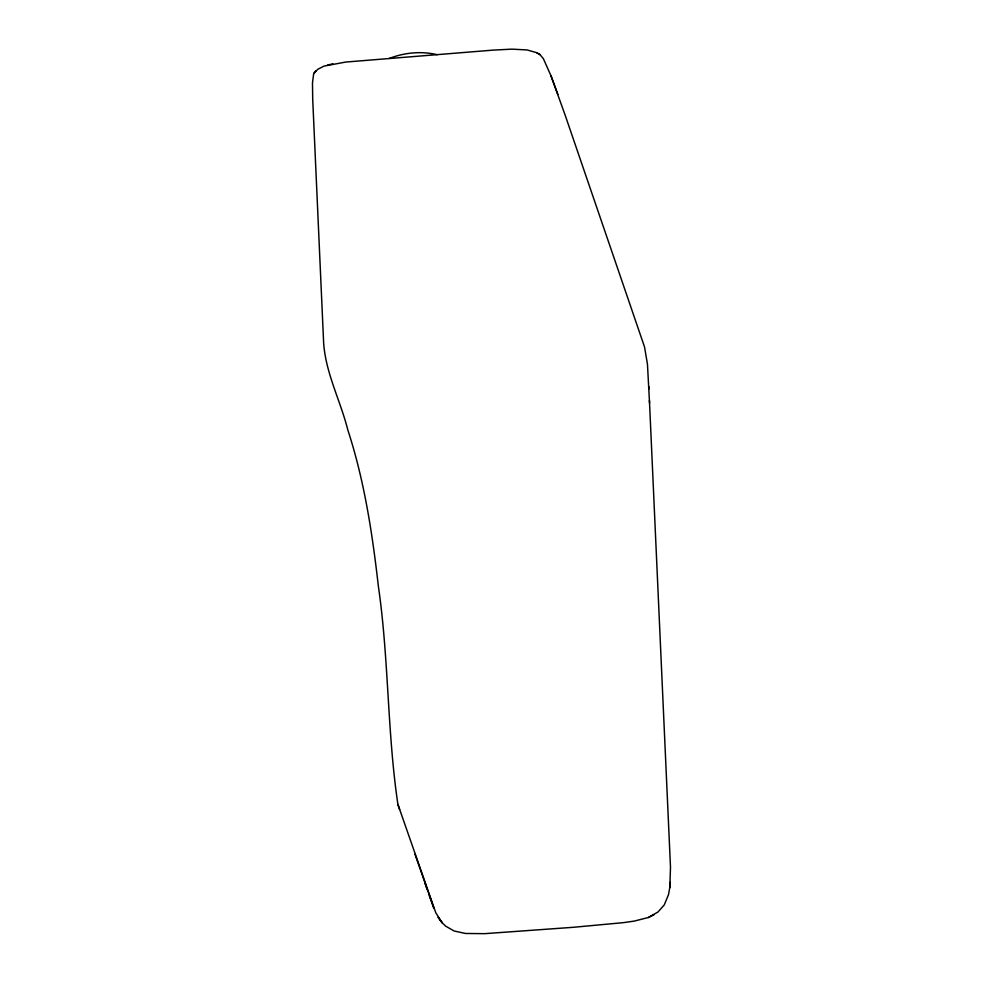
<?xml version="1.0" encoding="UTF-8"?>
<svg xmlns="http://www.w3.org/2000/svg" width="983" height="983" viewBox="0 0 983 983"><rect width="100%" height="100%" fill="white"/><g stroke="black" fill="none" stroke-linecap="round" stroke-linejoin="round"><path stroke-width="1.47" d="M649.542 402.981L647.453 364.152L644.516 346.925L565.36 115.748L550.922 75.63L543.341 58.636L539.962 54.618L536.595 52.652L527.023 49.936L511.922 49.15L493.577 50.084L345.844 62.04L324.132 66.07L317.742 69.314L313.688 73.59L312.483 82.977L312.717 99.492L323.653 343.178C325.754 373.319 340.536 400.892 347.81 429.915C364.337 480.552 372.348 533.376 378.357 586.151C388.887 658.463 387.179 732.249 397.894 804.352L435.788 912.777L442.203 922.84L445.655 926.146L454.121 930.987L465.426 933.469L484.619 933.666L573.617 927.276L623.48 922.632L634.305 921.083L648.411 917.483L658.008 911.978L664.238 904.95L668.489 894.702L669.804 887.563L670.492 867.215L649.431 400.486M669.804 887.563L670.234 882.304M315.838 70.85L313.688 73.59M648.411 917.483L653.953 914.755M389.28 58.464C404.283 52.578 421.289 50.919 437.017 54.679M332.832 63.846L327.744 64.989M539.962 54.618L536.595 52.652M557.865 94.454L550.922 75.63M429.338 895.71L433.982 908.489L415.01 854.35M425.172 883.828L426.929 888.927M397.894 804.352L399.626 809.451M648.768 386.54L648.878 389.022M441.011 921.194L438.135 917.286L442.203 922.84L441.011 921.194"/></g></svg>
